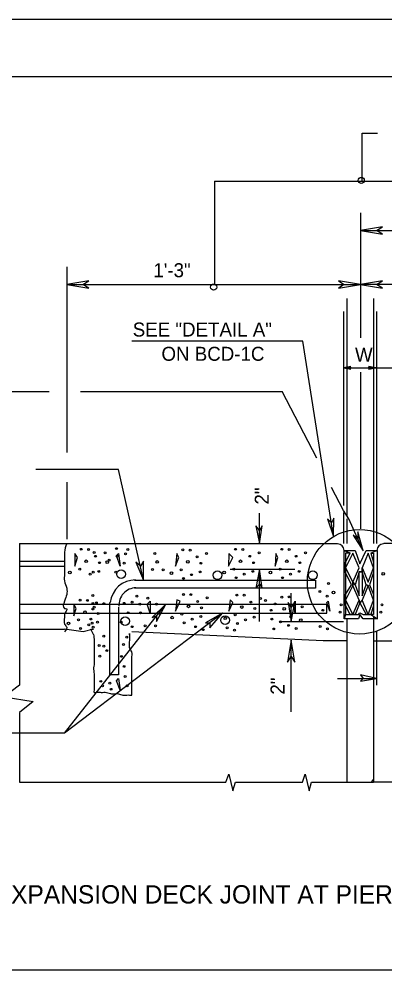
# Model space of a CAD drawing. Extents: x 528.2 to 531.16, y 154.44 to 156.27.
# Drawn here: x 528.821 to 529.088, y 155.564 to 156.269 of the extents above; entities that cross this region are included whole.
import ezdxf

# ---------------------------------------------------------------- set-up
doc = ezdxf.new("R2010")
doc.units = 0
for name, color, linetype in [('Level 1', 7, 'Continuous'), ('Level 2', 7, 'Continuous'), ('Level 41', 7, 'Continuous'), ('Level 5', 7, 'Continuous')]:
    doc.layers.add(name, color=color, linetype=linetype)

msp = doc.modelspace()

# ---------------------------------------------------------------- linework, layer by layer
at = {"layer": 'Level 1'}
for p, q in [((528.20079, 156.26936), (531.15912, 156.26936)), ((528.38747, 156.22769), (531.13747, 156.22769)), ((528.97211, 155.71227), (528.97441, 155.71818)), ((528.97441, 155.71818), (528.97736, 155.70604)), ((529.02822, 155.71227), (529.03018, 155.71818)), ((529.03018, 155.71818), (529.03314, 155.70604)), ((528.97736, 155.70604), (528.97933, 155.71227)), ((529.03314, 155.70604), (529.03478, 155.71227)), ((528.38747, 155.57527), (529.77115, 155.57527))]:
    msp.add_line(p, q, dxfattribs=at)
for points in [[(529.07054, 156.11516), (529.08661, 156.11253), (529.08235, 156.11516), (529.08661, 156.11778)], [(528.85597, 156.07579), (528.87205, 156.07316), (528.86778, 156.07579), (528.87205, 156.07841)], [(529.07054, 156.07579), (529.05446, 156.07841), (529.05873, 156.07579), (529.05446, 156.07316)], [(529.07054, 156.07579), (529.05446, 156.07841), (529.05873, 156.07579), (529.05446, 156.07316)], [(529.07054, 156.07579), (529.08661, 156.07316), (529.08235, 156.07579), (529.08661, 156.07841)], [(529.07054, 156.07579), (529.08661, 156.07316), (529.08235, 156.07579), (529.08661, 156.07841)], [(529.05807, 156.01476), (529.06365, 156.01378), (529.06234, 156.01476), (529.06365, 156.01575)], [(529.05807, 156.01476), (529.06365, 156.01378), (529.06234, 156.01476), (529.06365, 156.01575)], [(529.08202, 156.01476), (529.07644, 156.01575), (529.07776, 156.01476), (529.07644, 156.01378)], [(529.05085, 155.89173), (529.05118, 155.90518), (529.04954, 155.90157), (529.04659, 155.90453)], [(528.99672, 155.88648), (528.99869, 155.89961), (528.99672, 155.896), (528.99409, 155.89961)], [(529.07251, 155.88123), (529.06857, 155.89501), (529.06857, 155.88976), (529.06529, 155.89272)], [(529.05971, 155.86877), (529.05971, 155.87303), (529.06299, 155.87959), (529.05873, 155.88156), (529.0666, 155.88156), (529.07021, 155.87172), (529.0748, 155.88156), (529.08301, 155.88156), (529.07808, 155.87959), (529.08005, 155.87303), (529.08005, 155.86877), (529.07612, 155.87959), (529.07185, 155.86877), (529.07185, 155.86581), (529.06955, 155.86581), (529.0666, 155.8563), (529.06496, 155.85827), (529.06955, 155.86877), (529.06496, 155.87959)], [(529.05971, 155.83465), (529.05873, 155.83169), (529.05873, 155.88156), (529.06299, 155.87959), (529.05971, 155.87959)], [(529.07808, 155.83465), (529.08301, 155.83169), (529.08301, 155.88156), (529.07808, 155.87959), (529.08005, 155.87959), (529.08005, 155.83465)], [(528.91207, 155.85991), (528.91207, 155.87369), (528.90978, 155.87008), (528.9065, 155.87303)], [(529.05971, 155.84514), (529.05971, 155.84941), (529.06398, 155.8563), (529.05971, 155.86549), (529.05971, 155.86877), (529.06496, 155.85827), (529.06496, 155.85597)], [(529.08005, 155.84514), (529.07612, 155.85597), (529.0748, 155.8563), (529.07185, 155.86581), (529.07185, 155.86877), (529.07612, 155.85827), (529.08005, 155.86877), (529.08005, 155.86549), (529.0771, 155.8563), (529.08005, 155.84941)], [(528.99672, 155.86778), (528.99409, 155.854), (528.99672, 155.85696), (528.99869, 155.854)], [(529.07612, 155.85597), (529.07185, 155.84514), (529.07021, 155.84318), (529.06955, 155.84514), (529.06496, 155.85597), (529.06496, 155.85827), (529.0666, 155.8563), (529.06955, 155.84843), (529.06955, 155.86581), (529.07185, 155.86581), (529.07185, 155.84843), (529.0748, 155.8563)], [(528.92848, 155.84219), (528.91831, 155.83268), (528.92159, 155.83366), (528.92159, 155.82972)], [(529.02001, 155.82972), (529.02264, 155.8435), (529.02001, 155.84022), (529.01772, 155.8435)], [(529.06496, 155.83465), (529.06299, 155.83465), (529.05971, 155.84121), (529.05971, 155.84514)], [(529.07021, 155.84318), (529.0666, 155.83465), (529.06496, 155.83465), (529.06955, 155.84514)], [(529.07612, 155.83465), (529.07185, 155.84514), (529.07021, 155.84318), (529.0748, 155.83465)], [(529.08005, 155.84514), (529.08005, 155.84121), (529.07808, 155.83465), (529.07612, 155.83465)], [(528.96982, 155.83563), (528.95735, 155.82874), (528.96063, 155.82874), (528.96063, 155.82513)], [(529.07808, 155.83465), (529.08301, 155.83169), (529.07251, 155.83169), (529.07021, 155.83465), (529.06923, 155.83169), (529.05873, 155.83169), (529.05971, 155.83465), (529.06923, 155.83465), (529.07021, 155.83596), (529.07251, 155.83465)], [(529.02001, 155.81594), (529.01739, 155.79987), (529.02001, 155.80413), (529.02264, 155.79987)], [(529.08235, 155.78806), (529.07054, 155.79068), (529.07251, 155.78806), (529.07054, 155.78609)]]:
    msp.add_lwpolyline(points, close=True, dxfattribs=at)
at = {"layer": 'Level 2'}
for p, q in [((529.07185, 156.15125), (529.07185, 156.18635)), ((529.07185, 156.18635), (529.08301, 156.18635)), ((528.96391, 156.15125), (528.96391, 156.07579)), ((528.96391, 156.15125), (529.18045, 156.15125)), ((529.07054, 156.12795), (529.07054, 156.03675)), ((529.07185, 156.11516), (529.10105, 156.11516)), ((528.85597, 156.08858), (528.85597, 155.95308)), ((528.85597, 156.07579), (529.07054, 156.07579)), ((529.28546, 156.07579), (529.07054, 156.07579)), ((529.0607, 156.06562), (529.0607, 156.04626)), ((529.08005, 156.06562), (529.08005, 156.04462)), ((529.05807, 156.0561), (529.05807, 155.91667)), ((529.08235, 156.0561), (529.08235, 155.88648)), ((529.0607, 156.04626), (529.0607, 155.90912)), ((529.08005, 156.04462), (529.08005, 155.88648)), ((529.02854, 156.03445), (528.90354, 156.03445)), ((529.05085, 155.89173), (529.02854, 156.03445)), ((529.05807, 156.01476), (529.08212, 156.01476)), ((529.07054, 156.01181), (529.07054, 155.89731)), ((529.0826, 156.01476), (529.25033, 156.01476)), ((528.62205, 155.9977), (528.84318, 155.9977)), ((528.86614, 155.9977), (529.01345, 155.9977)), ((529.03871, 155.94882), (529.01345, 155.9977)), ((528.85597, 155.93143), (528.85597, 155.88976)), ((529.05807, 155.91076), (529.04954, 155.92749)), ((529.05807, 155.91667), (529.05807, 155.91437)), ((528.99672, 155.88648), (528.99672, 155.90879)), ((529.06201, 155.90453), (529.05807, 155.91076)), ((529.05807, 155.90912), (529.05807, 155.88648)), ((529.0607, 155.91076), (529.0607, 155.90879)), ((529.0607, 155.90912), (529.0607, 155.90682)), ((529.0607, 155.90453), (529.0607, 155.88648)), ((529.07251, 155.88123), (529.06201, 155.90453)), ((528.82152, 155.88648), (529.05381, 155.88648)), ((528.82152, 155.88648), (528.82152, 155.80741)), ((529.31923, 155.88648), (529.0876, 155.88648)), ((528.86647, 155.88255), (528.86647, 155.88255)), ((528.94029, 155.88255), (528.94029, 155.88255)), ((528.97933, 155.88255), (528.97933, 155.88255)), ((529.01312, 155.88255), (529.01312, 155.88255)), ((528.82152, 155.87369), (528.85433, 155.87369)), ((528.82152, 155.87008), (528.85433, 155.87008)), ((528.97539, 155.86778), (529.02264, 155.86778)), ((528.99672, 155.82972), (528.99672, 155.86778)), ((528.90551, 155.85991), (529.03773, 155.85991)), ((528.90551, 155.85991), (529.03773, 155.85991)), ((528.90551, 155.85991), (529.03773, 155.85991)), ((529.03773, 155.85991), (529.03773, 155.854)), ((529.03773, 155.85991), (529.03773, 155.854)), ((529.03773, 155.85991), (529.03773, 155.854)), ((529.03773, 155.854), (528.90551, 155.854)), ((529.03773, 155.854), (528.90551, 155.854)), ((529.03773, 155.854), (528.90551, 155.854)), ((528.94127, 155.84941), (528.94127, 155.84941)), ((528.98064, 155.84941), (528.98064, 155.84941)), ((529.01837, 155.84843), (529.01837, 155.84843)), ((529.02001, 155.82972), (529.02001, 155.85039)), ((528.82152, 155.84219), (529.04593, 155.84219)), ((528.85433, 155.74803), (528.92848, 155.84219)), ((528.86614, 155.84547), (528.86614, 155.84547)), ((528.88747, 155.79068), (528.88747, 155.8435)), ((528.88747, 155.79068), (528.88747, 155.8435)), ((528.88747, 155.79068), (528.88747, 155.8435)), ((529.04593, 155.83563), (529.04593, 155.84219)), ((528.82152, 155.83563), (529.04593, 155.83563)), ((528.8937, 155.84022), (528.8937, 155.79068)), ((528.8937, 155.84022), (528.8937, 155.79068)), ((528.8937, 155.84022), (528.8937, 155.79068)), ((529.08005, 155.83366), (529.08005, 155.71227)), ((529.01148, 155.82972), (529.05807, 155.82972)), ((529.0607, 155.83169), (529.0607, 155.71227)), ((528.82152, 155.82415), (528.85433, 155.82415)), ((528.87369, 155.82415), (528.87566, 155.82415)), ((529.08235, 155.82218), (529.08235, 155.78314)), ((529.02001, 155.76378), (529.02001, 155.81594)), ((528.82152, 155.80741), (528.82152, 155.78314)), ((528.8937, 155.79068), (528.88747, 155.79068)), ((528.8937, 155.79068), (528.88747, 155.79068)), ((528.8937, 155.79068), (528.88747, 155.79068)), ((529.05381, 155.78806), (529.08235, 155.78806)), ((528.82152, 155.76312), (528.82152, 155.71227)), ((529.07874, 155.71227), (529.08005, 155.71424)), ((528.82152, 155.71227), (528.97211, 155.71227)), ((528.97933, 155.71227), (529.02822, 155.71227)), ((529.03478, 155.71227), (529.08005, 155.71227)), ((529.1063, 155.71227), (529.08005, 155.71227))]:
    msp.add_line(p, q, dxfattribs=at)
for points in [[(528.91207, 155.85991), (528.8937, 155.94062), (528.83333, 155.94062)], [(528.96982, 155.83563), (528.85433, 155.74803)], [(528.86811, 155.82218), (528.85433, 155.82415)], [(528.87566, 155.82415), (528.86811, 155.82218)], [(528.87566, 155.82021), (528.87369, 155.82415)], [(529.0607, 155.81562), (529.04331, 155.81562), (528.90354, 155.82218)], [(529.08005, 155.81562), (529.09711, 155.81562), (529.23753, 155.82218)], [(528.82152, 155.78314), (528.81037, 155.77461), (528.83136, 155.77133), (528.82152, 155.76312)], [(528.85433, 155.74803), (528.771, 155.74803)]]:
    msp.add_lwpolyline(points, dxfattribs=at)
for points in [[(528.86385, 155.87631), (528.86188, 155.87927), (528.86188, 155.87008)], [(528.89239, 155.87795), (528.8937, 155.87927), (528.89501, 155.87008)], [(528.93799, 155.87631), (528.93635, 155.87927), (528.93537, 155.87008)], [(528.97736, 155.87631), (528.97441, 155.87927), (528.97408, 155.87008)], [(529.01017, 155.87631), (529.00886, 155.87927), (529.0082, 155.87008)], [(528.86286, 155.83924), (528.86122, 155.84219), (528.86122, 155.83366)], [(528.9147, 155.84219), (528.91699, 155.84449), (528.91699, 155.83563)], [(528.93898, 155.84449), (528.93635, 155.84547), (528.93537, 155.83727)], [(528.97736, 155.8435), (528.97539, 155.84547), (528.97441, 155.83727)], [(529.02165, 155.84219), (529.02297, 155.84449), (529.02297, 155.83563)], [(529.04593, 155.8435), (529.04692, 155.84449), (529.04823, 155.83727)], [(528.89239, 155.78642), (528.8937, 155.78806), (528.89501, 155.77953)]]:
    msp.add_lwpolyline(points, close=True, dxfattribs=at)
for centre, radius in [((529.07112, 156.1517), 0.00225), ((528.96329, 156.07379), 0.00225), ((529.06998, 155.85865), 0.03818), ((528.86664, 155.88236), 0.000686), ((528.87199, 155.8822), 0.000686), ((528.89228, 155.88283), 0.000686), ((528.9006, 155.88229), 0.000686), ((528.97929, 155.88236), 0.000686), ((528.98463, 155.8822), 0.000686), ((529.01313, 155.88236), 0.000686), ((529.01847, 155.8822), 0.000686), ((528.87611, 155.87999), 0.000686), ((528.87702, 155.87725), 0.000686), ((528.88398, 155.8798), 0.000686), ((528.89285, 155.8774), 0.000686), ((528.89902, 155.87911), 0.000686), ((528.92032, 155.87931), 0.000686), ((528.94081, 155.8819), 0.000686), ((528.94616, 155.88174), 0.000686), ((528.95119, 155.87679), 0.000686), ((528.95816, 155.87934), 0.000686), ((528.98967, 155.87725), 0.000686), ((528.99663, 155.8798), 0.000686), ((529.0235, 155.87725), 0.000686), ((529.03047, 155.8798), 0.000686), ((528.87027, 155.87362), 0.00097), ((528.87987, 155.87259), 0.000686), ((528.88565, 155.87294), 0.00097), ((528.88689, 155.8744), 0.000686), ((528.89799, 155.87225), 0.000686), ((528.92204, 155.87313), 0.00097), ((528.94445, 155.87316), 0.00097), ((528.95404, 155.87213), 0.000686), ((528.98292, 155.87362), 0.00097), ((528.99252, 155.87259), 0.000686), ((529.01676, 155.87362), 0.00097), ((529.02636, 155.87259), 0.000686), ((528.85828, 155.86539), 0.00097), ((528.86545, 155.8679), 0.000686), ((528.87305, 155.86426), 0.000686), ((528.87542, 155.86559), 0.000686), ((528.87933, 155.86625), 0.000686), ((528.89182, 155.86574), 0.000686), ((528.89568, 155.86421), 0.00319), ((528.91861, 155.86764), 0.000686), ((528.92649, 155.8673), 0.000686), ((528.93245, 155.86493), 0.00097), ((528.93962, 155.86744), 0.000686), ((528.94127, 155.86116), 0.000686), ((528.94722, 155.8638), 0.000686), ((528.9535, 155.86579), 0.000686), ((528.96614, 155.86339), 0.00319), ((528.97092, 155.86539), 0.00097), ((528.9781, 155.8679), 0.000686), ((528.97975, 155.86162), 0.000686), ((528.9857, 155.86426), 0.000686), ((528.99198, 155.86625), 0.000686), ((529.00476, 155.86539), 0.00097), ((529.01193, 155.8679), 0.000686), ((529.01359, 155.86162), 0.000686), ((529.01953, 155.86426), 0.000686), ((529.02581, 155.86625), 0.000686), ((529.03571, 155.86339), 0.00319), ((529.08728, 155.86447), 0.00097), ((529.04715, 155.85735), 0.000686), ((528.87501, 155.84865), 0.000686), ((528.9073, 155.84809), 0.000686), ((528.94127, 155.84942), 0.000686), ((528.94662, 155.84926), 0.000686), ((528.98021, 155.84896), 0.000686), ((528.98555, 155.8488), 0.000686), ((529.01321, 155.8474), 0.000686), ((529.01856, 155.84756), 0.000686), ((529.04098, 155.85152), 0.000686), ((529.04623, 155.84811), 0.000686), ((529.05092, 155.85083), 0.00097), ((528.86571, 155.84524), 0.000686), ((528.87106, 155.84508), 0.000686), ((528.87518, 155.84288), 0.000686), ((528.87609, 155.84014), 0.000686), ((528.87765, 155.84336), 0.000686), ((528.88305, 155.84268), 0.000686), ((528.89804, 155.84294), 0.000686), ((528.9037, 155.84373), 0.000686), ((528.90935, 155.84226), 0.000686), ((528.91518, 155.84672), 0.000686), ((528.92169, 155.84226), 0.000686), ((528.94491, 155.84068), 0.00097), ((528.95165, 155.84432), 0.000686), ((528.95862, 155.84686), 0.000686), ((528.98384, 155.84022), 0.00097), ((528.99058, 155.84386), 0.000686), ((528.99755, 155.8464), 0.000686), ((529.00122, 155.845), 0.000686), ((529.00818, 155.84246), 0.000686), ((529.02796, 155.84028), 0.000686), ((529.05643, 155.84176), 0.000686), ((529.08631, 155.84176), 0.000686), ((528.86934, 155.83651), 0.00097), ((528.87501, 155.83873), 0.000686), ((528.87894, 155.83548), 0.000686), ((528.90079, 155.83608), 0.000686), ((528.90989, 155.8359), 0.000686), ((528.924, 155.83548), 0.000686), ((528.94008, 155.83496), 0.000686), ((528.95396, 155.83331), 0.000686), ((528.9545, 155.83966), 0.000686), ((528.97167, 155.83061), 0.00319), ((528.97902, 155.8345), 0.000686), ((528.9929, 155.83285), 0.000686), ((528.99344, 155.8392), 0.000686), ((529.00533, 155.8378), 0.000686), ((529.01493, 155.83883), 0.00097), ((529.01975, 155.83311), 0.000686), ((529.04304, 155.8378), 0.000686), ((529.05566, 155.83643), 0.000686), ((529.08549, 155.83643), 0.000686), ((528.85735, 155.82827), 0.00097), ((528.86452, 155.83079), 0.000686), ((528.87212, 155.82715), 0.000686), ((528.87369, 155.83145), 0.000686), ((528.87449, 155.82847), 0.000686), ((528.8784, 155.82913), 0.000686), ((528.89583, 155.82914), 0.000686), ((528.89866, 155.82992), 0.00319), ((528.90376, 155.82583), 0.000686), ((528.91334, 155.82649), 0.000686), ((528.92094, 155.82649), 0.000686), ((528.93291, 155.83245), 0.00097), ((528.94173, 155.82868), 0.000686), ((528.94768, 155.83133), 0.000686), ((528.95018, 155.82585), 0.000686), ((528.97184, 155.83199), 0.00097), ((528.98067, 155.82822), 0.000686), ((528.98662, 155.83087), 0.000686), ((529.00587, 155.83145), 0.000686), ((529.01215, 155.82947), 0.000686), ((529.0181, 155.82682), 0.000686), ((529.02692, 155.83059), 0.00097), ((529.04113, 155.82606), 0.000686), ((528.86617, 155.8245), 0.000686), ((528.87534, 155.8255), 0.000686), ((528.883, 155.81886), 0.000686), ((528.95573, 155.82364), 0.000686), ((528.97321, 155.82509), 0.000686), ((528.97849, 155.82327), 0.000686), ((529.0072, 155.82418), 0.000686), ((529.02366, 155.8246), 0.000686), ((529.04641, 155.82424), 0.000686), ((528.87963, 155.81219), 0.000686), ((528.88309, 155.81164), 0.000686), ((528.89747, 155.81292), 0.000686), ((528.89979, 155.81817), 0.000686), ((528.88528, 155.80836), 0.000686), ((528.88018, 155.80435), 0.000686), ((528.89602, 155.80417), 0.000686), ((528.89784, 155.79688), 0.000686), ((528.88091, 155.78595), 0.000686), ((528.88746, 155.78468), 0.000686), ((528.89875, 155.78941), 0.000686), ((528.88218, 155.78267), 0.000686), ((528.88837, 155.78012), 0.000686), ((528.9002, 155.78267), 0.000686)]:
    msp.add_circle(centre, radius, dxfattribs=at)
for centre, radius, start, end in [((529.0538, 155.88154), 0.00479, 0, 90), ((529.08736, 155.88154), 0.00479, 90, 180), ((528.90623, 155.84139), 0.0186, 89.64361, 173.14114), ((528.90623, 155.84139), 0.0186, 89.64361, 173.14114), ((528.90623, 155.84139), 0.0186, 89.64361, 173.14114), ((528.90663, 155.84167), 0.01252, 90.23203, 184.26112), ((528.90663, 155.84167), 0.01252, 90.23203, 184.26112), ((528.90663, 155.84167), 0.01252, 90.23203, 184.26112)]:
    msp.add_arc(centre, radius, start, end, dxfattribs=at)
for points in [[(528.85597, 155.88648), (528.85433, 155.88025), (528.85433, 155.875), (528.85433, 155.87008), (528.85433, 155.86417), (528.85433, 155.85925), (528.85597, 155.854), (528.85597, 155.84941), (528.85433, 155.84449), (528.85433, 155.83924), (528.85597, 155.83891), (528.85433, 155.83465), (528.85433, 155.83268), (528.85433, 155.82776), (528.85597, 155.82546), (528.85433, 155.82218)], [(528.87566, 155.82021), (528.87598, 155.81562), (528.87598, 155.80938), (528.87598, 155.80545), (528.87598, 155.80118), (528.87598, 155.7979), (528.87566, 155.79593), (528.87598, 155.79134), (528.87598, 155.78937), (528.87598, 155.78642), (528.87598, 155.78314), (528.87598, 155.78182), (528.87598, 155.78117), (528.87598, 155.77953), (528.87598, 155.77789), (528.87762, 155.77789), (528.88123, 155.77789), (528.88517, 155.77789), (528.88878, 155.7769), (528.8937, 155.7769), (528.89698, 155.77592), (528.89993, 155.77592), (528.9019, 155.77592), (528.90354, 155.77592), (528.90354, 155.7769), (528.90354, 155.77789), (528.90354, 155.78117), (528.90354, 155.78609), (528.90354, 155.78937), (528.90354, 155.79134), (528.90354, 155.79429), (528.90354, 155.80085), (528.90354, 155.80282), (528.90354, 155.80741), (528.9019, 155.8107), (528.9019, 155.81398), (528.9019, 155.82087), (528.9019, 155.8189)]]:
    msp.add_spline(points, degree=3, dxfattribs=at)
at = {"layer": 'Level 41'}
msp.add_lwpolyline([(528.20079, 156.26936), (531.15912, 156.26936), (531.15912, 154.43602), (528.20079, 154.43602)], close=True, dxfattribs=at)

# ---------------------------------------------------------------- texts
at = {"layer": 'Level 1'}
for s, height, p in [('SEE "DETAIL A"', 0.0102283, (528.9042, 156.03773)), ('ON BCD-1C', 0.010228, (528.9252, 156.02001)), ('W', 0.01023, (529.0666, 156.01936)), ('EXPANSION DECK JOINT AT PIER WITH CONCRETE OVERLAY', 0.0134035, (528.8034, 155.62369))]:
    msp.add_text(s, height=height, dxfattribs=at).set_placement(p)
at = {"layer": 'Level 5'}
msp.add_text('1\'-3"', height=0.010228, dxfattribs=at).set_placement((528.91929, 156.08104))
for p in [(529.00361, 155.91503), (529.01509, 155.77625)]:
    msp.add_text('2"', height=0.010228, rotation=90, dxfattribs=at).set_placement(p)

doc.saveas('drawing.dxf')
